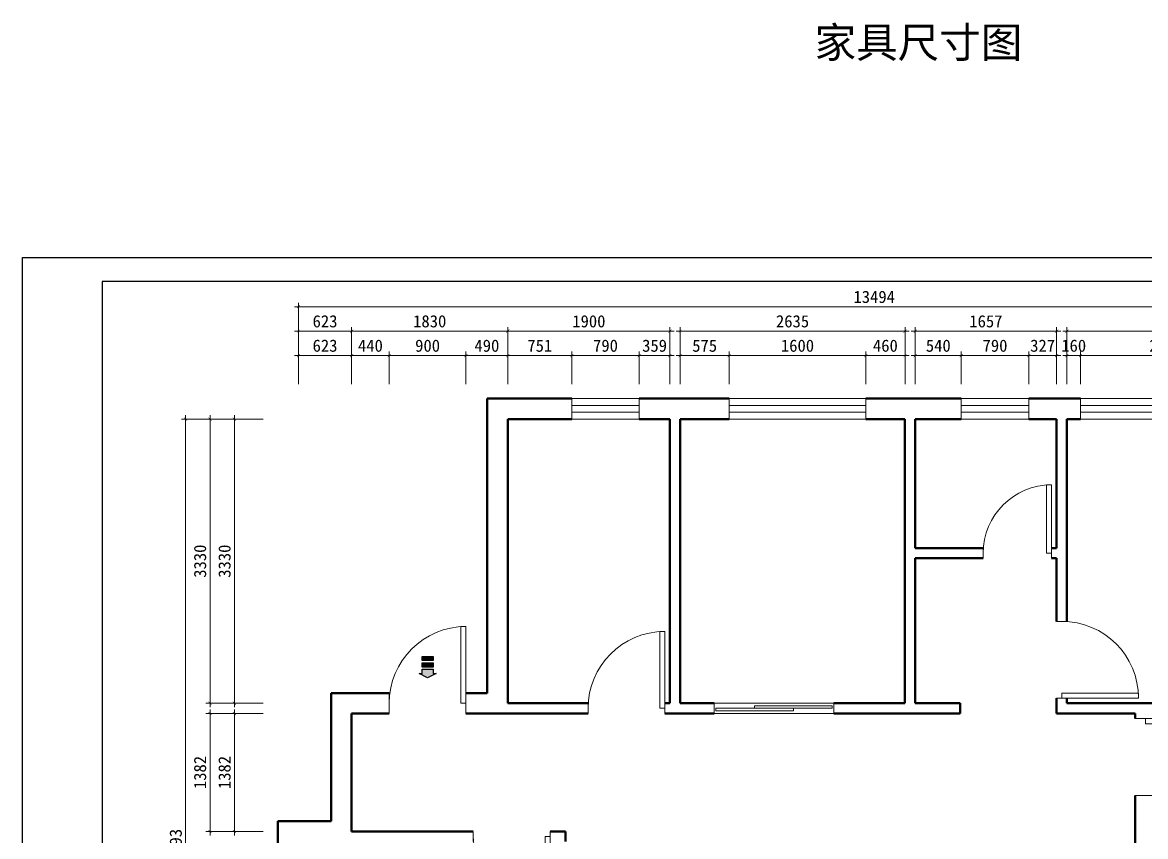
# Model space of a CAD drawing. Header units: millimetres. Extents: x 0 to 67000, y -21025 to -3421.
# Drawn here: x 46000 to 59162, y -12963 to -3421 of the extents above; entities that cross this region are included whole.
import ezdxf

# ---------------------------------------------------------------- set-up
doc = ezdxf.new("R2010")
doc.units = ezdxf.units.MM
doc.layers.get('0').update_dxf_attribs({"lineweight": 13})
for name, color, linetype in [('00图框', 7, 'Continuous'), ('SH-尺寸标注', 32, 'Continuous'), ('SH-符号标注', 1, 'Continuous'), ('图框', 4, 'Continuous')]:
    doc.layers.add(name, color=color, linetype=linetype)
for name, color, linetype, lineweight in [('BS-非承重墙', 7, 'Continuous', 50), ('DS-门窗', 7, 'Continuous', 13), ('SH-文字标注', 2, 'Continuous', 13)]:
    doc.layers.add(name, color=color, linetype=linetype, lineweight=lineweight)
doc.styles.add('defaultTagTextStyle_446.4285714285714_ZH_SimSun', font='', dxfattribs={"height": 446.428571})
doc.styles.get("Standard").update_dxf_attribs({"font": 'SimSun.ttf'})
doc.styles.get('defaultTagTextStyle_446.4285714285714_ZH_SimSun').set_extended_font_data('SimSun')
doc.dimstyles.new('D_20_2.35', dxfattribs={"dimtxt": 142.857143, "dimasz": 35.714286, "dimexe": 47.619048, "dimexo": 0, "dimgap": 0, "dimtad": 1, "dimdec": 0, "dimzin": 1, "dimdsep": 46, "dimtxsty": 'Standard', "dimblk": 'ARCHTICK', "dimcen": 0.09, "dimdle": 47.619048, "dimclrd": 252, "dimclre": 252, "dimclrt": 134, "dimadec": 0, "dimazin": 0, "dimtfac": 1, "dimtdec": 4, "dimtix": 1, "dimtmove": 2, "dimatfit": 3, "dimfxl": 335.714273, "dimfxlon": 1, "dimtolj": 1, "dimtzin": 0, "dimlwd": 9, "dimlwe": 9, "dimarcsym": 0})

# ---------------------------------------------------------------- blocks, each defined once
blk = doc.blocks.new('_Frame133990009')
at = {"layer": '00图框', "color": 7, "linetype": 'Continuous', "ltscale": 2, "flags": 128}
for points in [[(-41435, -1581), (565, -1581), (565, -31281), (-41435, -31281), (-41435, -1581)], [(-39567, -30715), (-1, -30715), (-1, -2147), (-39567, -2147), (-39567, -30715)]]:
    blk.add_lwpolyline(points, dxfattribs=at)
blk = doc.blocks.new('LEGEND_67648a39d927c7a930baef3c54e38a72_50dd9289d5ae45199d053af8cd38e6ff')
at = {"layer": 'DS-门窗', "color": 60, "linetype": 'Continuous', "ltscale": 2}
for p, q in [((0, 120), (0, 0)), ((900, 120), (900, 0))]:
    blk.add_line(p, q, dxfattribs=at)
at = {"layer": 'DS-门窗', "color": 60, "linetype": 'Continuous', "ltscale": 2, "flags": 128}
blk.add_lwpolyline([(0, 60), (0, 960), (60, 960), (60, 60), (0, 60)], dxfattribs=at)
at = {"layer": 'DS-门窗', "color": 60, "linetype": 'Continuous', "ltscale": 2}
blk.add_arc((0, 60), 900, 0, 90, dxfattribs=at)
blk = doc.blocks.new('WINDOW_34cba26a377ddec2cc6237880846c127_2632094e25eb45fe883a40ab5c268f24')
at = {"layer": 'DS-门窗', "color": 60, "linetype": 'Continuous', "ltscale": 2}
for p, q in [((-1705, 5335), (-105, 5335)), ((-1705, 5095), (-1705, 5335)), ((-105, 5335), (-105, 5095)), ((-1705, 5255), (-105, 5255)), ((-1705, 5175), (-105, 5175)), ((-105, 5095), (-1705, 5095))]:
    blk.add_line(p, q, dxfattribs=at)
blk = doc.blocks.new('DOOR_1d8174cbc86d870cddd503b661fbbb6e_6990f88db217405fb791342dbd199f05')
at = {"layer": 'DS-门窗', "color": 60, "linetype": 'Continuous', "ltscale": 2}
for p, q in [((-1880, 1765), (-480, 1765)), ((-1880, 1645), (-1880, 1765)), ((-1407, 1735), (-500, 1735)), ((-1407, 1705), (-1407, 1735)), ((-500, 1735), (-500, 1705)), ((-480, 1765), (-480, 1645)), ((-480, 1645), (-1880, 1645)), ((-1860, 1705), (-953, 1705)), ((-1860, 1675), (-1860, 1705)), ((-953, 1675), (-1860, 1675)), ((-500, 1705), (-1407, 1705)), ((-953, 1705), (-953, 1675))]:
    blk.add_line(p, q, dxfattribs=at)
blk = doc.blocks.new('LEGEND_1930c1a60e44aec1322f032919471f35_2d1f8afeb9ce4e0ea7dc1e4a90488654')
at = {"layer": 'DS-门窗', "color": 60, "linetype": 'Continuous', "ltscale": 2}
for p, q in [((0, 240), (0, 0)), ((900, 240), (900, 0))]:
    blk.add_line(p, q, dxfattribs=at)
at = {"layer": 'DS-门窗', "color": 60, "linetype": 'Continuous', "ltscale": 2, "flags": 128}
blk.add_lwpolyline([(0, 120), (0, 1020), (60, 1020), (60, 120), (0, 120)], dxfattribs=at)
at = {"layer": 'DS-门窗', "color": 60, "linetype": 'Continuous', "ltscale": 2}
blk.add_arc((0, 120), 900, 0, 90, dxfattribs=at)
blk = doc.blocks.new('WINDOW_0bf0849176abca271c73d5e02b515a7a_a69a7be99d4f4c469ebba05df959e93d')
at = {"layer": 'DS-门窗', "color": 60, "linetype": 'Continuous', "ltscale": 2}
for p, q in [((2412, 5335), (4412, 5335)), ((2412, 5095), (2412, 5335)), ((4412, 5335), (4412, 5095)), ((2412, 5255), (4412, 5255)), ((2412, 5175), (4412, 5175)), ((4412, 5095), (2412, 5095))]:
    blk.add_line(p, q, dxfattribs=at)
blk = doc.blocks.new('WINDOW_ccd0e7d8de067121aff61f8e0024bde1_ba6e2e62c9e9424592d2c8828c7e4fba')
at = {"layer": 'DS-门窗', "color": 60, "linetype": 'Continuous', "ltscale": 2}
for p, q in [((1014.5935, 5335), (1804.5935, 5335)), ((1014.5935, 5095), (1014.5935, 5335)), ((1804.5935, 5335), (1804.5935, 5095)), ((1014.5935, 5255), (1804.5935, 5255)), ((1014.5935, 5175), (1804.5935, 5175)), ((1804.5935, 5095), (1014.5935, 5095))]:
    blk.add_line(p, q, dxfattribs=at)
blk = doc.blocks.new('LEGEND_3e1924bf48cd455502cd6dd321e4fbfe_e7f481db3c4c40d8abf49df3941ffb18')
at = {"layer": 'DS-门窗', "color": 60, "linetype": 'Continuous', "ltscale": 2}
for p, q in [((0, 120), (0, 0)), ((800, 120), (800, 0))]:
    blk.add_line(p, q, dxfattribs=at)
at = {"layer": 'DS-门窗', "color": 60, "linetype": 'Continuous', "ltscale": 2, "flags": 128}
blk.add_lwpolyline([(0, 60), (0, 860), (60, 860), (60, 60), (0, 60)], dxfattribs=at)
at = {"layer": 'DS-门窗', "color": 60, "linetype": 'Continuous', "ltscale": 2}
blk.add_arc((0, 60), 800, 0, 90, dxfattribs=at)
blk = doc.blocks.new('WINDOW_6a2360e1ca609f75e3d7be5bc484ede7_c2a12a7c8db449d8a5c1290a8ca8ae1e')
at = {"layer": 'DS-门窗', "color": 60, "linetype": 'Continuous', "ltscale": 2}
for p, q in [((-3549.442, 5335), (-2759.442, 5335)), ((-3549.442, 5095), (-3549.442, 5335)), ((-2759.442, 5335), (-2759.442, 5095)), ((-3549.442, 5255), (-2759.442, 5255)), ((-3549.442, 5175), (-2759.442, 5175)), ((-2759.442, 5095), (-3549.442, 5095))]:
    blk.add_line(p, q, dxfattribs=at)
blk = doc.blocks.new('MARKER_0f313124c63934d8de3dba865fd75e0d_d27eb081a07c4b8894c61b1208d3df5b')
at = {"layer": 'SH-符号标注'}
for points in [[(-5305, 2264), (-5305, 2314), (-5175, 2314), (-5175, 2264)], [(-5305, 2189), (-5305, 2239), (-5175, 2239), (-5175, 2189)], [(-5240, 2064), (-5340, 2114), (-5305, 2114), (-5305, 2164), (-5175, 2164), (-5175, 2114), (-5140, 2114)]]:
    blk.add_hatch(color=1, dxfattribs=at).paths.add_polyline_path(points, flags=0)
at = {"layer": 'SH-符号标注', "color": 1, "linetype": 'Continuous'}
for p, q in [((-5305, 2264), (-5305, 2314)), ((-5305, 2314), (-5175, 2314)), ((-5175, 2264), (-5305, 2264)), ((-5305, 2189), (-5305, 2239)), ((-5305, 2239), (-5175, 2239)), ((-5175, 2314), (-5175, 2264)), ((-5175, 2239), (-5175, 2189)), ((-5240, 2064), (-5340, 2114)), ((-5340, 2114), (-5305, 2114)), ((-5175, 2189), (-5305, 2189)), ((-5305, 2114), (-5305, 2164)), ((-5305, 2164), (-5175, 2164)), ((-5140, 2114), (-5240, 2064)), ((-5175, 2164), (-5175, 2114)), ((-5175, 2114), (-5140, 2114))]:
    blk.add_line(p, q, dxfattribs=at)
blk = doc.blocks.new('_ArchTick')
at = {"color": 0, "linetype": 'ByBlock', "const_width": 0.15}
blk.add_lwpolyline([(-0.5, -0.5), (0.5, 0.5)], dxfattribs=at)
blk = doc.blocks.new('*D241')
at = {"layer": 'Defpoints', "color": 0}
for p in [(62729, -6753), (49235, -7089), (62729, -7089)]:
    blk.add_point(p, dxfattribs=at)
at = {"layer": 'SH-尺寸标注', "color": 252, "linetype": 'Continuous', "lineweight": 9}
for p, q in [((49235, -7089), (49235, -6705)), ((62729, -7089), (62729, -6705)), ((49187, -6753), (62777, -6753))]:
    blk.add_line(p, q, dxfattribs=at)
at = {"layer": 'SH-尺寸标注', "color": 252, "lineweight": 9, "xscale": 35.71428581050463, "yscale": 35.71428581050463, "zscale": 35.71428581050463, "rotation": 180}
blk.add_blockref('_ArchTick', (49235, -6753), dxfattribs=at)
at = {"layer": 'SH-尺寸标注', "color": 252, "lineweight": 9, "xscale": 35.71428581050463, "yscale": 35.71428581050463, "zscale": 35.71428581050463}
blk.add_blockref('_ArchTick', (62729, -6753), dxfattribs=at)
at = {"layer": 'SH-尺寸标注', "color": 134, "insert": (55982, -6638), "char_height": 142.9, "attachment_point": 5}
blk.add_mtext('\\A1;13494', dxfattribs=at)
blk = doc.blocks.new('*D238')
at = {"layer": 'Defpoints', "color": 0}
for p in [(47912, -8070), (48248, -8070), (48248, -18163)]:
    blk.add_point(p, dxfattribs=at)
at = {"layer": 'SH-尺寸标注', "color": 252, "linetype": 'Continuous', "lineweight": 9}
for p, q in [((47912, -18210), (47912, -8022)), ((48248, -8070), (47864, -8070)), ((48248, -18163), (47864, -18163))]:
    blk.add_line(p, q, dxfattribs=at)
at = {"layer": 'SH-尺寸标注', "color": 252, "lineweight": 9, "xscale": 35.71428581050463, "yscale": 35.71428581050463, "zscale": 35.71428581050463}
for p, rotation in [((47912, -8070), 90), ((47912, -18163), 270)]:
    blk.add_blockref('_ArchTick', p, dxfattribs=dict(at, rotation=rotation))
at = {"layer": 'SH-尺寸标注', "color": 134, "insert": (47797, -13116), "char_height": 142.9, "attachment_point": 5, "rotation": 90}
blk.add_mtext('\\A1;10093', dxfattribs=at)
blk = doc.blocks.new('*D237')
at = {"layer": 'Defpoints', "color": 0}
for p in [(49858, -7326), (49235, -7661), (49858, -7661)]:
    blk.add_point(p, dxfattribs=at)
at = {"layer": 'SH-尺寸标注', "color": 252, "linetype": 'Continuous', "lineweight": 9}
for p, q in [((49187, -7326), (49906, -7326)), ((49235, -7661), (49235, -7278)), ((49858, -7661), (49858, -7278))]:
    blk.add_line(p, q, dxfattribs=at)
at = {"layer": 'SH-尺寸标注', "color": 252, "lineweight": 9, "xscale": 35.71428581050463, "yscale": 35.71428581050463, "zscale": 35.71428581050463, "rotation": 180}
blk.add_blockref('_ArchTick', (49235, -7326), dxfattribs=at)
at = {"layer": 'SH-尺寸标注', "color": 252, "lineweight": 9, "xscale": 35.71428581050463, "yscale": 35.71428581050463, "zscale": 35.71428581050463}
blk.add_blockref('_ArchTick', (49858, -7326), dxfattribs=at)
at = {"layer": 'SH-尺寸标注', "color": 134, "insert": (49546, -7210), "char_height": 142.9, "attachment_point": 5}
blk.add_mtext('\\A1;623', dxfattribs=at)
blk = doc.blocks.new('*D236')
at = {"layer": 'Defpoints', "color": 0}
for p in [(50298, -7326), (49858, -7661), (50298, -7661)]:
    blk.add_point(p, dxfattribs=at)
at = {"layer": 'SH-尺寸标注', "color": 252, "linetype": 'Continuous', "lineweight": 9}
for p, q in [((49810, -7326), (50346, -7326)), ((49858, -7661), (49858, -7278)), ((50298, -7661), (50298, -7278))]:
    blk.add_line(p, q, dxfattribs=at)
at = {"layer": 'SH-尺寸标注', "color": 252, "lineweight": 9, "xscale": 35.71428581050463, "yscale": 35.71428581050463, "zscale": 35.71428581050463, "rotation": 180}
blk.add_blockref('_ArchTick', (49858, -7326), dxfattribs=at)
at = {"layer": 'SH-尺寸标注', "color": 252, "lineweight": 9, "xscale": 35.71428581050463, "yscale": 35.71428581050463, "zscale": 35.71428581050463}
blk.add_blockref('_ArchTick', (50298, -7326), dxfattribs=at)
at = {"layer": 'SH-尺寸标注', "color": 134, "insert": (50078, -7210), "char_height": 142.9, "attachment_point": 5}
blk.add_mtext('\\A1;440', dxfattribs=at)
blk = doc.blocks.new('*D235')
at = {"layer": 'Defpoints', "color": 0}
for p in [(51198, -7326), (50298, -7661), (51198, -7661)]:
    blk.add_point(p, dxfattribs=at)
at = {"layer": 'SH-尺寸标注', "color": 252, "linetype": 'Continuous', "lineweight": 9}
for p, q in [((50250, -7326), (51246, -7326)), ((50298, -7661), (50298, -7278)), ((51198, -7661), (51198, -7278))]:
    blk.add_line(p, q, dxfattribs=at)
at = {"layer": 'SH-尺寸标注', "color": 252, "lineweight": 9, "xscale": 35.71428581050463, "yscale": 35.71428581050463, "zscale": 35.71428581050463, "rotation": 180}
blk.add_blockref('_ArchTick', (50298, -7326), dxfattribs=at)
at = {"layer": 'SH-尺寸标注', "color": 252, "lineweight": 9, "xscale": 35.71428581050463, "yscale": 35.71428581050463, "zscale": 35.71428581050463}
blk.add_blockref('_ArchTick', (51198, -7326), dxfattribs=at)
at = {"layer": 'SH-尺寸标注', "color": 134, "insert": (50748, -7210), "char_height": 142.9, "attachment_point": 5}
blk.add_mtext('\\A1;900', dxfattribs=at)
blk = doc.blocks.new('*D234')
at = {"layer": 'Defpoints', "color": 0}
for p in [(51688, -7326), (51198, -7661), (51688, -7661)]:
    blk.add_point(p, dxfattribs=at)
at = {"layer": 'SH-尺寸标注', "color": 252, "linetype": 'Continuous', "lineweight": 9}
for p, q in [((51150, -7326), (51736, -7326)), ((51198, -7661), (51198, -7278)), ((51688, -7661), (51688, -7278))]:
    blk.add_line(p, q, dxfattribs=at)
at = {"layer": 'SH-尺寸标注', "color": 252, "lineweight": 9, "xscale": 35.71428581050463, "yscale": 35.71428581050463, "zscale": 35.71428581050463, "rotation": 180}
blk.add_blockref('_ArchTick', (51198, -7326), dxfattribs=at)
at = {"layer": 'SH-尺寸标注', "color": 252, "lineweight": 9, "xscale": 35.71428581050463, "yscale": 35.71428581050463, "zscale": 35.71428581050463}
blk.add_blockref('_ArchTick', (51688, -7326), dxfattribs=at)
at = {"layer": 'SH-尺寸标注', "color": 134, "insert": (51443, -7210), "char_height": 142.9, "attachment_point": 5}
blk.add_mtext('\\A1;490', dxfattribs=at)
blk = doc.blocks.new('*D233')
at = {"layer": 'Defpoints', "color": 0}
for p in [(52438, -7326), (51688, -7661), (52438, -7661)]:
    blk.add_point(p, dxfattribs=at)
at = {"layer": 'SH-尺寸标注', "color": 252, "linetype": 'Continuous', "lineweight": 9}
for p, q in [((51640, -7326), (52486, -7326)), ((51688, -7661), (51688, -7278)), ((52438, -7661), (52438, -7278))]:
    blk.add_line(p, q, dxfattribs=at)
at = {"layer": 'SH-尺寸标注', "color": 252, "lineweight": 9, "xscale": 35.71428581050463, "yscale": 35.71428581050463, "zscale": 35.71428581050463, "rotation": 180}
blk.add_blockref('_ArchTick', (51688, -7326), dxfattribs=at)
at = {"layer": 'SH-尺寸标注', "color": 252, "lineweight": 9, "xscale": 35.71428581050463, "yscale": 35.71428581050463, "zscale": 35.71428581050463}
blk.add_blockref('_ArchTick', (52438, -7326), dxfattribs=at)
at = {"layer": 'SH-尺寸标注', "color": 134, "insert": (52063, -7210), "char_height": 142.9, "attachment_point": 5}
blk.add_mtext('\\A1;751', dxfattribs=at)
blk = doc.blocks.new('*D232')
at = {"layer": 'Defpoints', "color": 0}
for p in [(53228, -7326), (52438, -7661), (53228, -7661)]:
    blk.add_point(p, dxfattribs=at)
at = {"layer": 'SH-尺寸标注', "color": 252, "linetype": 'Continuous', "lineweight": 9}
for p, q in [((52391, -7326), (53276, -7326)), ((52438, -7661), (52438, -7278)), ((53228, -7661), (53228, -7278))]:
    blk.add_line(p, q, dxfattribs=at)
at = {"layer": 'SH-尺寸标注', "color": 252, "lineweight": 9, "xscale": 35.71428581050463, "yscale": 35.71428581050463, "zscale": 35.71428581050463, "rotation": 180}
blk.add_blockref('_ArchTick', (52438, -7326), dxfattribs=at)
at = {"layer": 'SH-尺寸标注', "color": 252, "lineweight": 9, "xscale": 35.71428581050463, "yscale": 35.71428581050463, "zscale": 35.71428581050463}
blk.add_blockref('_ArchTick', (53228, -7326), dxfattribs=at)
at = {"layer": 'SH-尺寸标注', "color": 134, "insert": (52833, -7210), "char_height": 142.9, "attachment_point": 5}
blk.add_mtext('\\A1;790', dxfattribs=at)
blk = doc.blocks.new('*D231')
at = {"layer": 'Defpoints', "color": 0}
for p in [(53588, -7326), (53228, -7661), (53588, -7661)]:
    blk.add_point(p, dxfattribs=at)
at = {"layer": 'SH-尺寸标注', "color": 252, "linetype": 'Continuous', "lineweight": 9}
for p, q in [((53181, -7326), (53636, -7326)), ((53228, -7661), (53228, -7278)), ((53588, -7661), (53588, -7278))]:
    blk.add_line(p, q, dxfattribs=at)
at = {"layer": 'SH-尺寸标注', "color": 252, "lineweight": 9, "xscale": 35.71428581050463, "yscale": 35.71428581050463, "zscale": 35.71428581050463, "rotation": 180}
blk.add_blockref('_ArchTick', (53228, -7326), dxfattribs=at)
at = {"layer": 'SH-尺寸标注', "color": 252, "lineweight": 9, "xscale": 35.71428581050463, "yscale": 35.71428581050463, "zscale": 35.71428581050463}
blk.add_blockref('_ArchTick', (53588, -7326), dxfattribs=at)
at = {"layer": 'SH-尺寸标注', "color": 134, "insert": (53408, -7210), "char_height": 142.9, "attachment_point": 5}
blk.add_mtext('\\A1;359', dxfattribs=at)
blk = doc.blocks.new('*D230')
at = {"layer": 'Defpoints', "color": 0}
for p in [(54283, -7326), (53708, -7661), (54283, -7661)]:
    blk.add_point(p, dxfattribs=at)
at = {"layer": 'SH-尺寸标注', "color": 252, "linetype": 'Continuous', "lineweight": 9}
for p, q in [((53660, -7326), (54331, -7326)), ((53708, -7661), (53708, -7278)), ((54283, -7661), (54283, -7278))]:
    blk.add_line(p, q, dxfattribs=at)
at = {"layer": 'SH-尺寸标注', "color": 252, "lineweight": 9, "xscale": 35.71428581050463, "yscale": 35.71428581050463, "zscale": 35.71428581050463, "rotation": 180}
blk.add_blockref('_ArchTick', (53708, -7326), dxfattribs=at)
at = {"layer": 'SH-尺寸标注', "color": 252, "lineweight": 9, "xscale": 35.71428581050463, "yscale": 35.71428581050463, "zscale": 35.71428581050463}
blk.add_blockref('_ArchTick', (54283, -7326), dxfattribs=at)
at = {"layer": 'SH-尺寸标注', "color": 134, "insert": (53995, -7210), "char_height": 142.9, "attachment_point": 5}
blk.add_mtext('\\A1;575', dxfattribs=at)
blk = doc.blocks.new('*D229')
at = {"layer": 'Defpoints', "color": 0}
for p in [(55883, -7326), (54283, -7661), (55883, -7661)]:
    blk.add_point(p, dxfattribs=at)
at = {"layer": 'SH-尺寸标注', "color": 252, "linetype": 'Continuous', "lineweight": 9}
for p, q in [((54235, -7326), (55931, -7326)), ((54283, -7661), (54283, -7278)), ((55883, -7661), (55883, -7278))]:
    blk.add_line(p, q, dxfattribs=at)
at = {"layer": 'SH-尺寸标注', "color": 252, "lineweight": 9, "xscale": 35.71428581050463, "yscale": 35.71428581050463, "zscale": 35.71428581050463, "rotation": 180}
blk.add_blockref('_ArchTick', (54283, -7326), dxfattribs=at)
at = {"layer": 'SH-尺寸标注', "color": 252, "lineweight": 9, "xscale": 35.71428581050463, "yscale": 35.71428581050463, "zscale": 35.71428581050463}
blk.add_blockref('_ArchTick', (55883, -7326), dxfattribs=at)
at = {"layer": 'SH-尺寸标注', "color": 134, "insert": (55083, -7210), "char_height": 142.9, "attachment_point": 5}
blk.add_mtext('\\A1;1600', dxfattribs=at)
blk = doc.blocks.new('*D228')
at = {"layer": 'Defpoints', "color": 0}
for p in [(56343, -7326), (55883, -7661), (56343, -7661)]:
    blk.add_point(p, dxfattribs=at)
at = {"layer": 'SH-尺寸标注', "color": 252, "linetype": 'Continuous', "lineweight": 9}
for p, q in [((55835, -7326), (56391, -7326)), ((55883, -7661), (55883, -7278)), ((56343, -7661), (56343, -7278))]:
    blk.add_line(p, q, dxfattribs=at)
at = {"layer": 'SH-尺寸标注', "color": 252, "lineweight": 9, "xscale": 35.71428581050463, "yscale": 35.71428581050463, "zscale": 35.71428581050463, "rotation": 180}
blk.add_blockref('_ArchTick', (55883, -7326), dxfattribs=at)
at = {"layer": 'SH-尺寸标注', "color": 252, "lineweight": 9, "xscale": 35.71428581050463, "yscale": 35.71428581050463, "zscale": 35.71428581050463}
blk.add_blockref('_ArchTick', (56343, -7326), dxfattribs=at)
at = {"layer": 'SH-尺寸标注', "color": 134, "insert": (56113, -7210), "char_height": 142.9, "attachment_point": 5}
blk.add_mtext('\\A1;460', dxfattribs=at)
blk = doc.blocks.new('*D227')
at = {"layer": 'Defpoints', "color": 0}
for p in [(57003, -7326), (56463, -7661), (57003, -7661)]:
    blk.add_point(p, dxfattribs=at)
at = {"layer": 'SH-尺寸标注', "color": 252, "linetype": 'Continuous', "lineweight": 9}
for p, q in [((56415, -7326), (57050, -7326)), ((56463, -7661), (56463, -7278)), ((57003, -7661), (57003, -7278))]:
    blk.add_line(p, q, dxfattribs=at)
at = {"layer": 'SH-尺寸标注', "color": 252, "lineweight": 9, "xscale": 35.71428581050463, "yscale": 35.71428581050463, "zscale": 35.71428581050463, "rotation": 180}
blk.add_blockref('_ArchTick', (56463, -7326), dxfattribs=at)
at = {"layer": 'SH-尺寸标注', "color": 252, "lineweight": 9, "xscale": 35.71428581050463, "yscale": 35.71428581050463, "zscale": 35.71428581050463}
blk.add_blockref('_ArchTick', (57003, -7326), dxfattribs=at)
at = {"layer": 'SH-尺寸标注', "color": 134, "insert": (56733, -7210), "char_height": 142.9, "attachment_point": 5}
blk.add_mtext('\\A1;540', dxfattribs=at)
blk = doc.blocks.new('*D226')
at = {"layer": 'Defpoints', "color": 0}
for p in [(57793, -7326), (57003, -7661), (57793, -7661)]:
    blk.add_point(p, dxfattribs=at)
at = {"layer": 'SH-尺寸标注', "color": 252, "linetype": 'Continuous', "lineweight": 9}
for p, q in [((56955, -7326), (57840, -7326)), ((57003, -7661), (57003, -7278)), ((57793, -7661), (57793, -7278))]:
    blk.add_line(p, q, dxfattribs=at)
at = {"layer": 'SH-尺寸标注', "color": 252, "lineweight": 9, "xscale": 35.71428581050463, "yscale": 35.71428581050463, "zscale": 35.71428581050463, "rotation": 180}
blk.add_blockref('_ArchTick', (57003, -7326), dxfattribs=at)
at = {"layer": 'SH-尺寸标注', "color": 252, "lineweight": 9, "xscale": 35.71428581050463, "yscale": 35.71428581050463, "zscale": 35.71428581050463}
blk.add_blockref('_ArchTick', (57793, -7326), dxfattribs=at)
at = {"layer": 'SH-尺寸标注', "color": 134, "insert": (57398, -7210), "char_height": 142.9, "attachment_point": 5}
blk.add_mtext('\\A1;790', dxfattribs=at)
blk = doc.blocks.new('*D225')
at = {"layer": 'Defpoints', "color": 0}
for p in [(58120, -7326), (57793, -7661), (58120, -7661)]:
    blk.add_point(p, dxfattribs=at)
at = {"layer": 'SH-尺寸标注', "color": 252, "linetype": 'Continuous', "lineweight": 9}
for p, q in [((57745, -7326), (58168, -7326)), ((57793, -7661), (57793, -7278)), ((58120, -7661), (58120, -7278))]:
    blk.add_line(p, q, dxfattribs=at)
at = {"layer": 'SH-尺寸标注', "color": 252, "lineweight": 9, "xscale": 35.71428581050463, "yscale": 35.71428581050463, "zscale": 35.71428581050463, "rotation": 180}
blk.add_blockref('_ArchTick', (57793, -7326), dxfattribs=at)
at = {"layer": 'SH-尺寸标注', "color": 252, "lineweight": 9, "xscale": 35.71428581050463, "yscale": 35.71428581050463, "zscale": 35.71428581050463}
blk.add_blockref('_ArchTick', (58120, -7326), dxfattribs=at)
at = {"layer": 'SH-尺寸标注', "color": 134, "insert": (57956, -7210), "char_height": 142.9, "attachment_point": 5}
blk.add_mtext('\\A1;327', dxfattribs=at)
blk = doc.blocks.new('*D224')
at = {"layer": 'Defpoints', "color": 0}
for p in [(58400, -7326), (58240, -7661), (58400, -7661)]:
    blk.add_point(p, dxfattribs=at)
at = {"layer": 'SH-尺寸标注', "color": 252, "linetype": 'Continuous', "lineweight": 9}
for p, q in [((58192, -7326), (58448, -7326)), ((58240, -7661), (58240, -7278)), ((58400, -7661), (58400, -7278))]:
    blk.add_line(p, q, dxfattribs=at)
at = {"layer": 'SH-尺寸标注', "color": 252, "lineweight": 9, "xscale": 35.71428581050463, "yscale": 35.71428581050463, "zscale": 35.71428581050463, "rotation": 180}
blk.add_blockref('_ArchTick', (58240, -7326), dxfattribs=at)
at = {"layer": 'SH-尺寸标注', "color": 252, "lineweight": 9, "xscale": 35.71428581050463, "yscale": 35.71428581050463, "zscale": 35.71428581050463}
blk.add_blockref('_ArchTick', (58400, -7326), dxfattribs=at)
at = {"layer": 'SH-尺寸标注', "color": 134, "insert": (58320, -7210), "char_height": 142.9, "attachment_point": 5}
blk.add_mtext('\\A1;160', dxfattribs=at)
blk = doc.blocks.new('*D223')
at = {"layer": 'Defpoints', "color": 0}
for p in [(60400, -7326), (58400, -7661), (60400, -7661)]:
    blk.add_point(p, dxfattribs=at)
at = {"layer": 'SH-尺寸标注', "color": 252, "linetype": 'Continuous', "lineweight": 9}
for p, q in [((58352, -7326), (60448, -7326)), ((58400, -7661), (58400, -7278)), ((60400, -7661), (60400, -7278))]:
    blk.add_line(p, q, dxfattribs=at)
at = {"layer": 'SH-尺寸标注', "color": 252, "lineweight": 9, "xscale": 35.71428581050463, "yscale": 35.71428581050463, "zscale": 35.71428581050463, "rotation": 180}
blk.add_blockref('_ArchTick', (58400, -7326), dxfattribs=at)
at = {"layer": 'SH-尺寸标注', "color": 252, "lineweight": 9, "xscale": 35.71428581050463, "yscale": 35.71428581050463, "zscale": 35.71428581050463}
blk.add_blockref('_ArchTick', (60400, -7326), dxfattribs=at)
at = {"layer": 'SH-尺寸标注', "color": 134, "insert": (59400, -7210), "char_height": 142.9, "attachment_point": 5}
blk.add_mtext('\\A1;2000', dxfattribs=at)
blk = doc.blocks.new('*D208')
at = {"layer": 'Defpoints', "color": 0}
for p in [(48484, -11521), (48820, -11521), (48820, -12903)]:
    blk.add_point(p, dxfattribs=at)
at = {"layer": 'SH-尺寸标注', "color": 252, "linetype": 'Continuous', "lineweight": 9}
for p, q in [((48820, -11521), (48436, -11521)), ((48484, -12950), (48484, -11473)), ((48820, -12903), (48436, -12903))]:
    blk.add_line(p, q, dxfattribs=at)
at = {"layer": 'SH-尺寸标注', "color": 252, "lineweight": 9, "xscale": 35.71428581050463, "yscale": 35.71428581050463, "zscale": 35.71428581050463}
for p, rotation in [((48484, -11521), 90), ((48484, -12903), 270)]:
    blk.add_blockref('_ArchTick', p, dxfattribs=dict(at, rotation=rotation))
at = {"layer": 'SH-尺寸标注', "color": 134, "insert": (48369, -12212), "char_height": 142.9, "attachment_point": 5, "rotation": 90}
blk.add_mtext('\\A1;1382', dxfattribs=at)
blk = doc.blocks.new('*D207')
at = {"layer": 'Defpoints', "color": 0}
for p in [(48484, -8070), (48820, -8070), (48820, -11400)]:
    blk.add_point(p, dxfattribs=at)
at = {"layer": 'SH-尺寸标注', "color": 252, "linetype": 'Continuous', "lineweight": 9}
for p, q in [((48484, -11447), (48484, -8022)), ((48820, -8070), (48436, -8070)), ((48820, -11400), (48436, -11400))]:
    blk.add_line(p, q, dxfattribs=at)
at = {"layer": 'SH-尺寸标注', "color": 252, "lineweight": 9, "xscale": 35.71428581050463, "yscale": 35.71428581050463, "zscale": 35.71428581050463}
for p, rotation in [((48484, -8070), 90), ((48484, -11400), 270)]:
    blk.add_blockref('_ArchTick', p, dxfattribs=dict(at, rotation=rotation))
at = {"layer": 'SH-尺寸标注', "color": 134, "insert": (48369, -9735), "char_height": 142.9, "attachment_point": 5, "rotation": 90}
blk.add_mtext('\\A1;3330', dxfattribs=at)
blk = doc.blocks.new('*D43')
at = {"layer": 'Defpoints', "color": 0}
for p in [(48198, -11521), (48533, -11521), (48533, -12903)]:
    blk.add_point(p, dxfattribs=at)
at = {"layer": 'SH-尺寸标注', "color": 252, "linetype": 'Continuous', "lineweight": 9}
for p, q in [((48533, -11521), (48150, -11521)), ((48198, -12950), (48198, -11473)), ((48533, -12903), (48150, -12903))]:
    blk.add_line(p, q, dxfattribs=at)
at = {"layer": 'SH-尺寸标注', "color": 252, "lineweight": 9, "xscale": 35.71428581050463, "yscale": 35.71428581050463, "zscale": 35.71428581050463}
for p, rotation in [((48198, -11521), 90), ((48198, -12903), 270)]:
    blk.add_blockref('_ArchTick', p, dxfattribs=dict(at, rotation=rotation))
at = {"layer": 'SH-尺寸标注', "color": 134, "insert": (48082, -12212), "char_height": 142.9, "attachment_point": 5, "rotation": 90}
blk.add_mtext('\\A1;1382', dxfattribs=at)
blk = doc.blocks.new('*D42')
at = {"layer": 'Defpoints', "color": 0}
for p in [(48198, -8070), (48533, -8070), (48533, -11400)]:
    blk.add_point(p, dxfattribs=at)
at = {"layer": 'SH-尺寸标注', "color": 252, "linetype": 'Continuous', "lineweight": 9}
for p, q in [((48198, -11447), (48198, -8022)), ((48533, -8070), (48150, -8070)), ((48533, -11400), (48150, -11400))]:
    blk.add_line(p, q, dxfattribs=at)
at = {"layer": 'SH-尺寸标注', "color": 252, "lineweight": 9, "xscale": 35.71428581050463, "yscale": 35.71428581050463, "zscale": 35.71428581050463}
for p, rotation in [((48198, -8070), 90), ((48198, -11400), 270)]:
    blk.add_blockref('_ArchTick', p, dxfattribs=dict(at, rotation=rotation))
at = {"layer": 'SH-尺寸标注', "color": 134, "insert": (48082, -9735), "char_height": 142.9, "attachment_point": 5, "rotation": 90}
blk.add_mtext('\\A1;3330', dxfattribs=at)
blk = doc.blocks.new('*D41')
at = {"layer": 'Defpoints', "color": 0}
for p in [(49858, -7039), (49235, -7375), (49858, -7375)]:
    blk.add_point(p, dxfattribs=at)
at = {"layer": 'SH-尺寸标注', "color": 252, "linetype": 'Continuous', "lineweight": 9}
for p, q in [((49187, -7039), (49906, -7039)), ((49235, -7375), (49235, -6992)), ((49858, -7375), (49858, -6992))]:
    blk.add_line(p, q, dxfattribs=at)
at = {"layer": 'SH-尺寸标注', "color": 252, "lineweight": 9, "xscale": 35.71428581050463, "yscale": 35.71428581050463, "zscale": 35.71428581050463, "rotation": 180}
blk.add_blockref('_ArchTick', (49235, -7039), dxfattribs=at)
at = {"layer": 'SH-尺寸标注', "color": 252, "lineweight": 9, "xscale": 35.71428581050463, "yscale": 35.71428581050463, "zscale": 35.71428581050463}
blk.add_blockref('_ArchTick', (49858, -7039), dxfattribs=at)
at = {"layer": 'SH-尺寸标注', "color": 134, "insert": (49546, -6924), "char_height": 142.9, "attachment_point": 5}
blk.add_mtext('\\A1;623', dxfattribs=at)
blk = doc.blocks.new('*D40')
at = {"layer": 'Defpoints', "color": 0}
for p in [(51688, -7039), (49858, -7375), (51688, -7375)]:
    blk.add_point(p, dxfattribs=at)
at = {"layer": 'SH-尺寸标注', "color": 252, "linetype": 'Continuous', "lineweight": 9}
for p, q in [((49810, -7039), (51736, -7039)), ((49858, -7375), (49858, -6992)), ((51688, -7375), (51688, -6992))]:
    blk.add_line(p, q, dxfattribs=at)
at = {"layer": 'SH-尺寸标注', "color": 252, "lineweight": 9, "xscale": 35.71428581050463, "yscale": 35.71428581050463, "zscale": 35.71428581050463, "rotation": 180}
blk.add_blockref('_ArchTick', (49858, -7039), dxfattribs=at)
at = {"layer": 'SH-尺寸标注', "color": 252, "lineweight": 9, "xscale": 35.71428581050463, "yscale": 35.71428581050463, "zscale": 35.71428581050463}
blk.add_blockref('_ArchTick', (51688, -7039), dxfattribs=at)
at = {"layer": 'SH-尺寸标注', "color": 134, "insert": (50773, -6924), "char_height": 142.9, "attachment_point": 5}
blk.add_mtext('\\A1;1830', dxfattribs=at)
blk = doc.blocks.new('*D39')
at = {"layer": 'Defpoints', "color": 0}
for p in [(53588, -7039), (51688, -7375), (53588, -7375)]:
    blk.add_point(p, dxfattribs=at)
at = {"layer": 'SH-尺寸标注', "color": 252, "linetype": 'Continuous', "lineweight": 9}
for p, q in [((51640, -7039), (53636, -7039)), ((51688, -7375), (51688, -6992)), ((53588, -7375), (53588, -6992))]:
    blk.add_line(p, q, dxfattribs=at)
at = {"layer": 'SH-尺寸标注', "color": 252, "lineweight": 9, "xscale": 35.71428581050463, "yscale": 35.71428581050463, "zscale": 35.71428581050463, "rotation": 180}
blk.add_blockref('_ArchTick', (51688, -7039), dxfattribs=at)
at = {"layer": 'SH-尺寸标注', "color": 252, "lineweight": 9, "xscale": 35.71428581050463, "yscale": 35.71428581050463, "zscale": 35.71428581050463}
blk.add_blockref('_ArchTick', (53588, -7039), dxfattribs=at)
at = {"layer": 'SH-尺寸标注', "color": 134, "insert": (52638, -6924), "char_height": 142.9, "attachment_point": 5}
blk.add_mtext('\\A1;1900', dxfattribs=at)
blk = doc.blocks.new('*D38')
at = {"layer": 'Defpoints', "color": 0}
for p in [(56343, -7039), (53708, -7375), (56343, -7375)]:
    blk.add_point(p, dxfattribs=at)
at = {"layer": 'SH-尺寸标注', "color": 252, "linetype": 'Continuous', "lineweight": 9}
for p, q in [((53660, -7039), (56391, -7039)), ((53708, -7375), (53708, -6992)), ((56343, -7375), (56343, -6992))]:
    blk.add_line(p, q, dxfattribs=at)
at = {"layer": 'SH-尺寸标注', "color": 252, "lineweight": 9, "xscale": 35.71428581050463, "yscale": 35.71428581050463, "zscale": 35.71428581050463, "rotation": 180}
blk.add_blockref('_ArchTick', (53708, -7039), dxfattribs=at)
at = {"layer": 'SH-尺寸标注', "color": 252, "lineweight": 9, "xscale": 35.71428581050463, "yscale": 35.71428581050463, "zscale": 35.71428581050463}
blk.add_blockref('_ArchTick', (56343, -7039), dxfattribs=at)
at = {"layer": 'SH-尺寸标注', "color": 134, "insert": (55025, -6924), "char_height": 142.9, "attachment_point": 5}
blk.add_mtext('\\A1;2635', dxfattribs=at)
blk = doc.blocks.new('*D37')
at = {"layer": 'Defpoints', "color": 0}
for p in [(58120, -7039), (56463, -7375), (58120, -7375)]:
    blk.add_point(p, dxfattribs=at)
at = {"layer": 'SH-尺寸标注', "color": 252, "linetype": 'Continuous', "lineweight": 9}
for p, q in [((56415, -7039), (58168, -7039)), ((56463, -7375), (56463, -6992)), ((58120, -7375), (58120, -6992))]:
    blk.add_line(p, q, dxfattribs=at)
at = {"layer": 'SH-尺寸标注', "color": 252, "lineweight": 9, "xscale": 35.71428581050463, "yscale": 35.71428581050463, "zscale": 35.71428581050463, "rotation": 180}
blk.add_blockref('_ArchTick', (56463, -7039), dxfattribs=at)
at = {"layer": 'SH-尺寸标注', "color": 252, "lineweight": 9, "xscale": 35.71428581050463, "yscale": 35.71428581050463, "zscale": 35.71428581050463}
blk.add_blockref('_ArchTick', (58120, -7039), dxfattribs=at)
at = {"layer": 'SH-尺寸标注', "color": 134, "insert": (57291, -6924), "char_height": 142.9, "attachment_point": 5}
blk.add_mtext('\\A1;1657', dxfattribs=at)
blk = doc.blocks.new('*D36')
at = {"layer": 'Defpoints', "color": 0}
for p in [(60984, -7039), (58240, -7375), (60984, -7375)]:
    blk.add_point(p, dxfattribs=at)
at = {"layer": 'SH-尺寸标注', "color": 252, "linetype": 'Continuous', "lineweight": 9}
for p, q in [((58192, -7039), (61032, -7039)), ((58240, -7375), (58240, -6992)), ((60984, -7375), (60984, -6992))]:
    blk.add_line(p, q, dxfattribs=at)
at = {"layer": 'SH-尺寸标注', "color": 252, "lineweight": 9, "xscale": 35.71428581050463, "yscale": 35.71428581050463, "zscale": 35.71428581050463, "rotation": 180}
blk.add_blockref('_ArchTick', (58240, -7039), dxfattribs=at)
at = {"layer": 'SH-尺寸标注', "color": 252, "lineweight": 9, "xscale": 35.71428581050463, "yscale": 35.71428581050463, "zscale": 35.71428581050463}
blk.add_blockref('_ArchTick', (60984, -7039), dxfattribs=at)
at = {"layer": 'SH-尺寸标注', "color": 134, "insert": (59612, -6924), "char_height": 142.9, "attachment_point": 5}
blk.add_mtext('\\A1;2744', dxfattribs=at)

msp = doc.modelspace()

# ---------------------------------------------------------------- linework, layer by layer
at = {"layer": 'BS-非承重墙', "color": 7, "linetype": 'Continuous', "ltscale": 2}
for p, q in [((51447.9, -7829.7), (51447.9, -11280.7)), ((51687.9, -7829.7), (51447.9, -7829.7)), ((52438.5, -7829.7), (51687.9, -7829.7)), ((53707.9, -7829.7), (53228.5, -7829.7)), ((54282.9, -7829.7), (53707.9, -7829.7)), ((56462.9, -7829.7), (55882.9, -7829.7)), ((57002.5, -7829.7), (56462.9, -7829.7)), ((58239.9, -7829.7), (57792.5, -7829.7)), ((58399.9, -7829.7), (58239.9, -7829.7)), ((51687.9, -11280.7), (51687.9, -8069.7)), ((51687.9, -8069.7), (52438.5, -8069.7)), ((53228.5, -8069.7), (53587.9, -8069.7)), ((53587.9, -8069.7), (53587.9, -11399.7)), ((53707.9, -8069.7), (54282.9, -8069.7)), ((53707.9, -11399.7), (53707.9, -8069.7)), ((55882.9, -8069.7), (56342.9, -8069.7)), ((56342.9, -8069.7), (56342.9, -9640.7)), ((56462.9, -8069.7), (57002.5, -8069.7)), ((56462.9, -9580.7), (56462.9, -8069.7)), ((57792.5, -8069.7), (58119.9, -8069.7)), ((58119.9, -8069.7), (58119.9, -9580.7)), ((58239.9, -8069.7), (58399.9, -8069.7)), ((58239.9, -9580.7), (58239.9, -8069.7)), ((57259.9, -9580.7), (56462.9, -9580.7)), ((58119.9, -9580.7), (58059.9, -9580.7)), ((58239.9, -9700.7), (58239.9, -9580.7)), ((56342.9, -9640.7), (56342.9, -11399.7)), ((56462.9, -9700.7), (57259.9, -9700.7)), ((56462.9, -11399.7), (56462.9, -9700.7)), ((58059.9, -9700.7), (58119.9, -9700.7)), ((58119.9, -9700.7), (58119.9, -10440.7)), ((58239.9, -10440.7), (58239.9, -9700.7)), ((49617.9, -11280.7), (49617.9, -12782.7)), ((49857.9, -11280.7), (49617.9, -11280.7)), ((50297.9, -11280.7), (49857.9, -11280.7)), ((51447.9, -11280.7), (51197.9, -11280.7)), ((51687.9, -11399.7), (51687.9, -11280.7)), ((52627.9, -11399.7), (51687.9, -11399.7)), ((53587.9, -11399.7), (53527.9, -11399.7)), ((54107.9, -11399.7), (53707.9, -11399.7)), ((56342.9, -11399.7), (55507.9, -11399.7)), ((56989.9, -11399.7), (56462.9, -11399.7)), ((56989.9, -11519.7), (56989.9, -11399.7)), ((58119.9, -11340.7), (58119.9, -11520.7)), ((58239.9, -11400.7), (58239.9, -11340.7)), ((59281.9, -11400.7), (58239.9, -11400.7)), ((49857.9, -12782.7), (49857.9, -11520.7)), ((49857.9, -11520.7), (50297.9, -11520.7)), ((51197.9, -11520.7), (51687.9, -11520.7)), ((51687.9, -11520.7), (51687.9, -11519.7)), ((51687.9, -11519.7), (52627.9, -11519.7)), ((53527.9, -11519.7), (53707.9, -11519.7)), ((53707.9, -11519.7), (54107.9, -11519.7)), ((55507.9, -11519.7), (56462.9, -11519.7)), ((56462.9, -11519.7), (56989.9, -11519.7)), ((58119.9, -11520.7), (58239.9, -11520.7)), ((58239.9, -11520.7), (59041.9, -11520.7)), ((59041.9, -11520.7), (59041.9, -11580.7)), ((59041.9, -12480.7), (59041.9, -16522.7)), ((48994.7, -12782.7), (48994.7, -16054.7)), ((49234.7, -12782.7), (48994.7, -12782.7)), ((49617.9, -12782.7), (49234.7, -12782.7)), ((49857.9, -12902.7), (49857.9, -12782.7)), ((51283.9, -12902.7), (49857.9, -12902.7)), ((52363.9, -12902.7), (52183.9, -12902.7)), ((52363.9, -13022.7), (52363.9, -12902.7))]:
    msp.add_line(p, q, dxfattribs=at)

# ---------------------------------------------------------------- block references
at = {"layer": 'DS-门窗', "color": 7}
for name in ['WINDOW_6a2360e1ca609f75e3d7be5bc484ede7_c2a12a7c8db449d8a5c1290a8ca8ae1e', 'WINDOW_34cba26a377ddec2cc6237880846c127_2632094e25eb45fe883a40ab5c268f24', 'WINDOW_ccd0e7d8de067121aff61f8e0024bde1_ba6e2e62c9e9424592d2c8828c7e4fba', 'WINDOW_0bf0849176abca271c73d5e02b515a7a_a69a7be99d4f4c469ebba05df959e93d', 'DOOR_1d8174cbc86d870cddd503b661fbbb6e_6990f88db217405fb791342dbd199f05']:
    msp.add_blockref(name, (55987.9, -13164.7), dxfattribs=at)
at = {"layer": 'DS-门窗', "color": 7, "xscale": -1}
for name, p in [('LEGEND_3e1924bf48cd455502cd6dd321e4fbfe_e7f481db3c4c40d8abf49df3941ffb18', (58059.9, -9700.7)), ('LEGEND_1930c1a60e44aec1322f032919471f35_2d1f8afeb9ce4e0ea7dc1e4a90488654', (51197.9, -11520.7)), ('LEGEND_67648a39d927c7a930baef3c54e38a72_50dd9289d5ae45199d053af8cd38e6ff', (53527.9, -11519.7))]:
    msp.add_blockref(name, p, dxfattribs=at)
at = {"layer": 'DS-门窗', "color": 7, "xscale": -1, "rotation": 270}
msp.add_blockref('LEGEND_67648a39d927c7a930baef3c54e38a72_50dd9289d5ae45199d053af8cd38e6ff', (58119.9, -11340.7), dxfattribs=at)
at = {"layer": 'DS-门窗', "color": 7}
for name, p, rotation in [('LEGEND_1930c1a60e44aec1322f032919471f35_2d1f8afeb9ce4e0ea7dc1e4a90488654', (59041.9, -11580.7), 270), ('LEGEND_67648a39d927c7a930baef3c54e38a72_50dd9289d5ae45199d053af8cd38e6ff', (52183.9, -12902.7), 180)]:
    msp.add_blockref(name, p, dxfattribs=dict(at, rotation=rotation))
at = {"layer": 'SH-符号标注', "color": 7}
msp.add_blockref('MARKER_0f313124c63934d8de3dba865fd75e0d_d27eb081a07c4b8894c61b1208d3df5b', (55987.9, -13164.7), dxfattribs=at)
at = {"layer": '图框', "color": 7, "xscale": 0.5, "yscale": 0.5}
msp.add_blockref('_Frame133990009', (66717.5, -5384.5), dxfattribs=at)

# ---------------------------------------------------------------- texts
at = {"layer": 'SH-文字标注', "color": 2, "insert": (56500, -3675), "char_height": 357.14, "attachment_point": 5, "line_spacing_factor": 0.8, "style": 'defaultTagTextStyle_446.4285714285714_ZH_SimSun'}
msp.add_mtext('家具尺寸图', dxfattribs=at)

# ---------------------------------------------------------------- dimensions: what is measured, and where the dimension line sits
at = {"layer": 'SH-尺寸标注', "color": 252, "linetype": 'Continuous'}
for base, p1, p2, picture, middle in [((62728.9, -6753), (49234.7, -7088.8), (62728.9, -7088.8), '*D241', (55981.8, -6637.8)), ((49857.9, -7039.3), (49234.7, -7375), (49857.9, -7375), '*D41', (49546.3, -6924)), ((51687.9, -7039.3), (49857.9, -7375), (51687.9, -7375), '*D40', (50772.9, -6924)), ((53587.9, -7039.3), (51687.9, -7375), (53587.9, -7375), '*D39', (52637.9, -6924)), ((56342.9, -7039.3), (53707.9, -7375), (56342.9, -7375), '*D38', (55025.4, -6924)), ((58119.9, -7039.3), (56462.9, -7375), (58119.9, -7375), '*D37', (57291.4, -6924)), ((60983.9, -7039.3), (58239.9, -7375), (60983.9, -7375), '*D36', (59611.9, -6924)), ((49857.9, -7325.6), (49234.7, -7661.3), (49857.9, -7661.3), '*D237', (49546.3, -7210.3)), ((50297.9, -7325.6), (49857.9, -7661.3), (50297.9, -7661.3), '*D236', (50077.9, -7210.3)), ((52438.5, -7325.6), (51687.9, -7661.3), (52438.5, -7661.3), '*D233', (52063.2, -7210.3))]:
    dim = msp.add_linear_dim(base=base, p1=p1, p2=p2, dimstyle='D_20_2.35', override={"dimscale": 1, "dimclrt": 134}, dxfattribs=at)
    dim.commit()
    dim.dimension.update_dxf_attribs({"geometry": picture, "text_midpoint": middle, "dimtype": 160})
for base, p1, p2, angle, picture, middle, dimtype in [((51197.9, -7325.6), (50297.9, -7661.3), (51197.9, -7661.3), 0, '*D235', (50747.9, -7210.3), 161), ((51687.9, -7325.6), (51197.9, -7661.3), (51687.9, -7661.3), 0, '*D234', (51442.9, -7210.3), 161), ((53228.5, -7325.6), (52438.5, -7661.3), (53228.5, -7661.3), 0, '*D232', (52833.5, -7210.3), 161), ((53587.9, -7325.6), (53228.5, -7661.3), (53587.9, -7661.3), 0, '*D231', (53408.2, -7210.3), 161), ((54282.9, -7325.6), (53707.9, -7661.3), (54282.9, -7661.3), 0, '*D230', (53995.4, -7210.3), 161), ((55882.9, -7325.6), (54282.9, -7661.3), (55882.9, -7661.3), 0, '*D229', (55082.9, -7210.3), 161), ((56342.9, -7325.6), (55882.9, -7661.3), (56342.9, -7661.3), 0, '*D228', (56112.9, -7210.3), 161), ((57002.5, -7325.6), (56462.9, -7661.3), (57002.5, -7661.3), 0, '*D227', (56732.7, -7210.3), 161), ((57792.5, -7325.6), (57002.5, -7661.3), (57792.5, -7661.3), 0, '*D226', (57397.5, -7210.3), 161), ((58119.9, -7325.6), (57792.5, -7661.3), (58119.9, -7661.3), 0, '*D225', (57956.2, -7210.3), 161), ((58399.9, -7325.6), (58239.9, -7661.3), (58399.9, -7661.3), 0, '*D224', (58319.9, -7210.3), 161), ((60399.9, -7325.6), (58399.9, -7661.3), (60399.9, -7661.3), 0, '*D223', (59399.9, -7210.3), 161), ((47912.1, -8069.7), (48247.8, -18162.7), (48247.8, -8069.7), 90, '*D238', (47796.8, -13116.2), 160), ((48197.7, -8069.7), (48533.4, -11399.7), (48533.4, -8069.7), 90, '*D42', (48082.4, -9734.7), 160), ((48484, -8069.7), (48819.7, -11399.7), (48819.7, -8069.7), 90, '*D207', (48368.7, -9734.7), 160), ((48197.7, -11520.7), (48533.4, -12902.7), (48533.4, -11520.7), 90, '*D43', (48082.4, -12211.7), 160), ((48484, -11520.7), (48819.7, -12902.7), (48819.7, -11520.7), 90, '*D208', (48368.7, -12211.7), 160)]:
    dim = msp.add_linear_dim(base=base, p1=p1, p2=p2, angle=angle, dimstyle='D_20_2.35', override={"dimscale": 1, "dimclrt": 134}, dxfattribs=at)
    dim.commit()
    dim.dimension.update_dxf_attribs({"geometry": picture, "text_midpoint": middle, "dimtype": dimtype})

doc.saveas('drawing.dxf')
